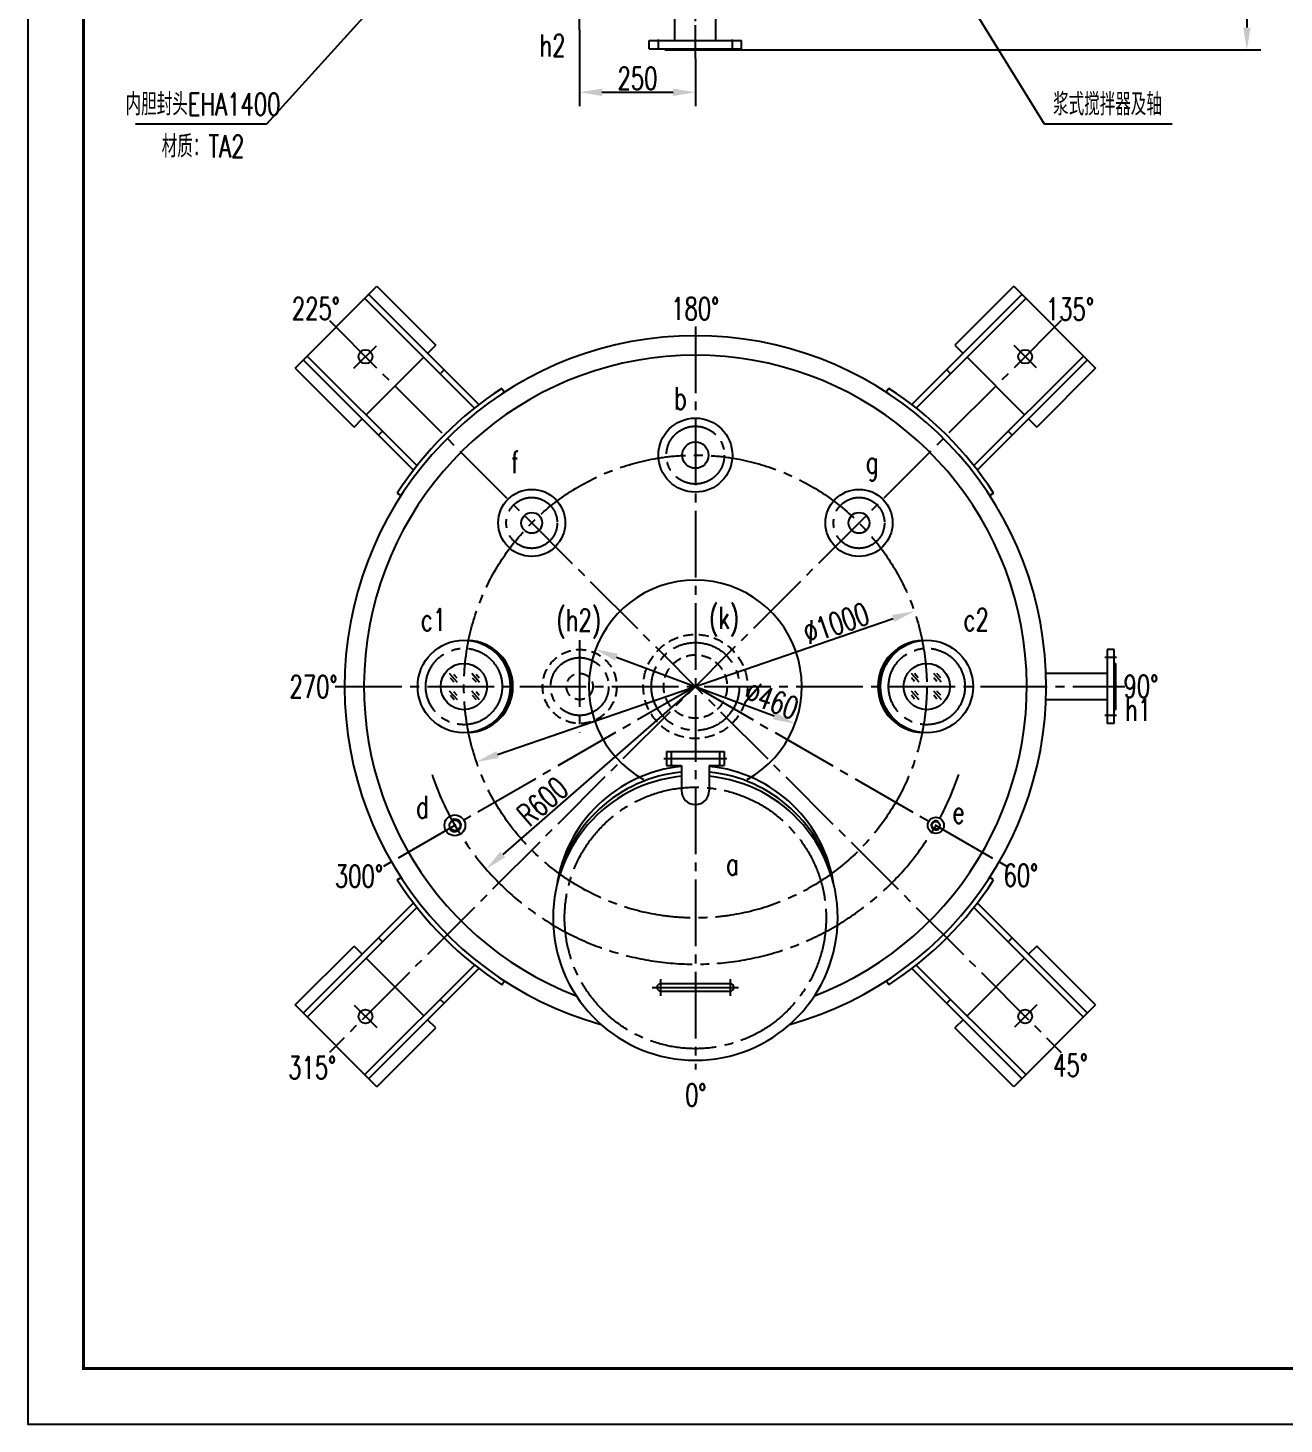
# Model space of a CAD drawing. Header units: millimetres. Extents: x -609 to 19506, y -219 to 17861.
# Drawn here: x 0 to 2714, y 0 to 3017 of the extents above; entities that cross this region are included whole.
import ezdxf
from ezdxf.enums import TextEntityAlignment as Align

# ---------------------------------------------------------------- set-up
doc = ezdxf.new("R2010")
doc.units = ezdxf.units.MM
doc.header["$LTSCALE"] = 120
doc.header["$PDMODE"] = 3
for name, pattern in [('CENT1', [3.35, 2.4, -0.3, 0.35, -0.3]), ('CENT2', [0.82, 0.6, -0.07, 0.08, -0.07]), ('CENTER', [1.66, 1.2, -0.15, 0.16, -0.15]), ('HIDDEN', [0.28, 0.18, -0.1])]:
    doc.linetypes.add(name, pattern=pattern)
for name, color, linetype in [('3', 6, 'Continuous'), ('4', 5, 'Continuous'), ('A', 2, 'Continuous'), ('B', 7, 'Continuous'), ('C', 1, 'CENTER'), ('C1', 1, 'CENT1'), ('C2', 1, 'CENT2'), ('E', 3, 'HIDDEN')]:
    doc.layers.add(name, color=color, linetype=linetype)
doc.styles.add('HZ', font='txt', dxfattribs={"width": 0.7, "bigfont": 'hztxt'})
doc.dimstyles.new('ISO-25', dxfattribs={"dimtxt": 2.5, "dimasz": 2.5, "dimexe": 1.25, "dimexo": 0.625, "dimtad": 1, "dimdsep": 46, "dimtxsty": 'Standard', "dimcen": 2.5, "dimadec": 0, "dimazin": 0, "dimtfac": 1, "dimtmove": 0, "dimatfit": 3, "dimfxl": 0, "dimarcsym": 0})

# ---------------------------------------------------------------- blocks, each defined once
blk = doc.blocks.new('*D14')
at = {"layer": 'B', "color": 0, "lineweight": -2}
for p, q in [((1192.1, 3012.7), (1192.1, 2847.7)), ((1442.1, 2950.7), (1442.1, 2847.7)), ((1240.1, 2877.7), (1394.1, 2877.7))]:
    blk.add_line(p, q, dxfattribs=at)
at = {"layer": 'B', "color": 0}
for points in [[(1240.1, 2885.7), (1240.1, 2869.7), (1192.1, 2877.7)], [(1394.1, 2885.7), (1394.1, 2869.7), (1442.1, 2877.7)]]:
    blk.add_solid(points, dxfattribs=at)
at = {"layer": 'Defpoints', "color": 0}
for p in [(1192.1, 3012.7), (1442.1, 2950.7), (1442.1, 2877.7)]:
    blk.add_point(p, dxfattribs=at)
at = {"layer": 'B', "color": 0, "insert": (1317.1, 2907.7), "char_height": 48, "attachment_point": 5, "style": 'HZ'}
blk.add_mtext('250', dxfattribs=at)
blk = doc.blocks.new('*D33')
at = {"layer": 'B', "color": 0, "lineweight": -2}
for p, q in [((1532.7, 6659), (2663.7, 6659)), ((2633.7, 6611), (2633.7, 3017.4)), ((1508.1, 2969.4), (2663.7, 2969.4))]:
    blk.add_line(p, q, dxfattribs=at)
at = {"layer": 'B', "color": 0}
for points in [[(2625.7, 6611), (2641.7, 6611), (2633.7, 6659)], [(2625.7, 3017.4), (2641.7, 3017.4), (2633.7, 2969.4)]]:
    blk.add_solid(points, dxfattribs=at)
at = {"layer": 'Defpoints', "color": 0}
for p in [(1532.7, 6659), (1508.1, 2969.4), (2633.7, 2969.4)]:
    blk.add_point(p, dxfattribs=at)
at = {"layer": 'B', "color": 0, "insert": (2603.7, 4334.4), "char_height": 48, "attachment_point": 5, "rotation": 90, "style": 'HZ'}
blk.add_mtext('~3975', dxfattribs=at)
blk = doc.blocks.new('*D35')
at = {"layer": 'B', "color": 0, "lineweight": -2}
blk.add_line((1271.5, 1657.1), (1612.7, 1530.1), dxfattribs=at)
at = {"layer": 'B', "color": 0}
for points in [[(1274.3, 1664.6), (1268.7, 1649.6), (1226.6, 1673.9)], [(1615.4, 1537.6), (1609.9, 1522.6), (1657.6, 1513.4)]]:
    blk.add_solid(points, dxfattribs=at)
at = {"layer": 'Defpoints', "color": 0}
for p in [(1226.6, 1673.9), (1657.6, 1513.4)]:
    blk.add_point(p, dxfattribs=at)
at = {"layer": 'B', "color": 0, "insert": (1607.4, 1564.1), "char_height": 48, "attachment_point": 5, "rotation": 339.5775, "style": 'HZ'}
blk.add_mtext('∅460', dxfattribs=at)
blk = doc.blocks.new('*D36')
at = {"layer": 'B', "color": 0, "lineweight": -2}
blk.add_line((1014.7, 1446.5), (1869.5, 1740.7), dxfattribs=at)
at = {"layer": 'B', "color": 0}
for points in [[(1866.9, 1748.3), (1872.1, 1733.2), (1914.9, 1756.4)], [(1012.1, 1454.1), (1017.3, 1439), (969.3, 1430.9)]]:
    blk.add_solid(points, dxfattribs=at)
at = {"layer": 'Defpoints', "color": 0}
for p in [(1914.9, 1756.4), (969.3, 1430.9)]:
    blk.add_point(p, dxfattribs=at)
at = {"layer": 'B', "color": 0, "insert": (1746.3, 1730.1), "char_height": 48, "attachment_point": 5, "rotation": 18.9933, "style": 'HZ'}
blk.add_mtext('∅1000', dxfattribs=at)
blk = doc.blocks.new('*D37')
at = {"layer": 'B', "color": 0, "lineweight": -2}
blk.add_line((1442.1, 1593.6), (1026, 1230.9), dxfattribs=at)
at = {"layer": 'B', "color": 0}
blk.add_solid([(1020.8, 1236.9), (1031.3, 1224.8), (989.9, 1199.3)], dxfattribs=at)
at = {"layer": 'Defpoints', "color": 0}
for p in [(1442.1, 1593.6), (989.9, 1199.3)]:
    blk.add_point(p, dxfattribs=at)
at = {"layer": 'B', "color": 0, "insert": (1112, 1345.6), "char_height": 48, "attachment_point": 5, "rotation": 41.0874, "style": 'HZ'}
blk.add_mtext('R600', dxfattribs=at)

msp = doc.modelspace()

# ---------------------------------------------------------------- linework, layer by layer
at = {"layer": '3'}
msp.add_lwpolyline([(0, 7128), (0, 0), (5040, 0), (5040, 7128)], close=True, dxfattribs=at)
at = {"layer": '4', "const_width": 6}
msp.add_lwpolyline([(120, 7008), (120, 120), (4920, 120), (4920, 7008)], close=True, dxfattribs=at)
at = {"layer": 'A'}
for p, q in [((1397.596, 2989.392), (1397.596, 3199.392)), ((1486.596, 2989.392), (1486.596, 3199.392)), ((1342.096, 2971.392), (1342.096, 2989.392)), ((1342.096, 2989.392), (1542.096, 2989.392)), ((1542.096, 2971.392), (1542.096, 2989.392)), ((1342.096, 2971.392), (1542.096, 2971.392)), ((1376.096, 2969.392), (1376.096, 2971.392)), ((1376.096, 2969.392), (1508.096, 2969.392)), ((1508.096, 2969.392), (1508.096, 2971.392)), ((577.305, 2281.653), (754.081, 2458.429)), ((754.081, 2458.429), (881.361, 2331.15)), ((2130.111, 2458.429), (2002.832, 2331.15)), ((2130.111, 2458.429), (2306.888, 2281.653)), ((727.918, 2432.266), (964.84, 2195.344)), ((736.404, 2440.752), (974.372, 2202.783)), ((2147.789, 2440.752), (1909.82, 2202.783)), ((2156.274, 2432.266), (1919.352, 2195.344)), ((863.683, 2313.472), (881.361, 2331.15)), ((2002.832, 2331.15), (2020.51, 2313.472)), ((594.982, 2299.33), (832.951, 2061.362)), ((603.468, 2307.816), (840.39, 2070.894)), ((730.747, 2180.536), (855.198, 2304.987)), ((2028.995, 2304.987), (2153.446, 2180.536)), ((2280.725, 2307.816), (2043.803, 2070.894)), ((2289.21, 2299.33), (2051.242, 2061.362)), ((577.305, 2281.653), (704.584, 2154.373)), ((890.553, 2269.632), (899.038, 2278.117)), ((1985.154, 2278.117), (1993.639, 2269.632)), ((2306.888, 2281.653), (2179.609, 2154.373)), ((1024.091, 2237.917), (1029.534, 2229.528)), ((1860.101, 2237.917), (1854.659, 2229.528)), ((704.584, 2154.373), (722.261, 2172.051)), ((2161.931, 2172.051), (2179.609, 2154.373)), ((757.617, 2136.696), (766.102, 2145.181)), ((2118.09, 2145.181), (2126.576, 2136.696)), ((797.817, 2011.643), (806.206, 2006.2)), ((2086.375, 2011.643), (2077.986, 2006.2)), ((2332.096, 1673.638), (2332.096, 1513.638)), ((2347.096, 1673.638), (2332.096, 1673.638)), ((2347.096, 1513.638), (2347.096, 1673.638)), ((2350.096, 1643.638), (2347.096, 1643.638)), ((2350.096, 1643.638), (2350.096, 1543.638)), ((2332.096, 1622.138), (2199.56, 1622.138)), ((2332.096, 1565.138), (2199.56, 1565.138)), ((2350.096, 1543.638), (2347.096, 1543.638)), ((2347.096, 1513.638), (2332.096, 1513.638)), ((1379.729, 1452.997), (1379.729, 1422.997)), ((1379.729, 1452.997), (1504.463, 1452.997)), ((1389.729, 1452.997), (1389.729, 1422.997)), ((1494.463, 1452.997), (1494.463, 1422.997)), ((1504.463, 1452.997), (1504.463, 1422.997)), ((1379.729, 1422.997), (1412.096, 1422.997)), ((1412.096, 1422.997), (1412.096, 1368.82)), ((1472.096, 1422.997), (1472.096, 1368.82)), ((1472.096, 1422.997), (1504.463, 1422.997)), ((797.817, 1175.633), (806.206, 1181.075)), ((2086.375, 1175.633), (2077.986, 1181.075)), ((594.982, 887.945), (832.951, 1125.914)), ((603.468, 879.46), (840.39, 1116.382)), ((2280.725, 879.46), (2043.803, 1116.382)), ((2289.21, 887.945), (2051.242, 1125.914)), ((577.305, 905.623), (704.584, 1032.902)), ((722.261, 1015.224), (704.584, 1032.902)), ((766.102, 1042.094), (757.617, 1050.58)), ((2126.576, 1050.58), (2118.09, 1042.094)), ((2179.609, 1032.902), (2161.931, 1015.224)), ((2306.888, 905.623), (2179.609, 1032.902)), ((855.198, 882.288), (730.747, 1006.739)), ((2153.446, 1006.739), (2028.995, 882.288)), ((727.918, 755.009), (964.84, 991.931)), ((736.404, 746.524), (974.372, 984.492)), ((2147.789, 746.524), (1909.82, 984.492)), ((2156.274, 755.009), (1919.352, 991.931)), ((1024.091, 949.358), (1029.534, 957.747)), ((1367.096, 951.638), (1517.096, 951.638)), ((1367.096, 935.638), (1517.096, 935.638)), ((1860.101, 949.358), (1854.659, 957.747)), ((754.081, 728.846), (577.305, 905.623)), ((899.038, 909.158), (890.553, 917.644)), ((1993.639, 917.644), (1985.154, 909.158)), ((2306.888, 905.623), (2130.111, 728.846)), ((754.081, 728.846), (881.361, 856.125)), ((881.361, 856.125), (863.683, 873.803)), ((2020.51, 873.803), (2002.832, 856.125)), ((2130.111, 728.846), (2002.832, 856.125))]:
    msp.add_line(p, q, dxfattribs=at)
for centre, radius in [((729.333, 2306.401), 15), ((2154.86, 2306.401), 15), ((1442.096, 2093.638), 80), ((1442.096, 2093.638), 28.5), ((1088.543, 1947.191), 72.5), ((1795.65, 1947.191), 72.5), ((1088.543, 1947.191), 22.5), ((1795.65, 1947.191), 22.5), ((942.096, 1593.638), 100), ((1942.096, 1593.638), 100), ((942.096, 1593.638), 50), ((1942.096, 1593.638), 50), ((922.481, 1293.638), 22.5), ((922.481, 1293.638), 11.5), ((1961.711, 1293.638), 17.5), ((1961.711, 1293.638), 8.5), ((729.333, 880.874), 15), ((2154.86, 880.874), 15)]:
    msp.add_circle(centre, radius, dxfattribs=at)
for centre, radius, start, end in [((1442.096, 1593.638), 758, 285.619516, 254.380484), ((1442.096, 1593.638), 716, 291.076643, 248.923357), ((1442.096, 1593.638), 768, 122.975301, 147.024699), ((1442.096, 1593.638), 768, 32.975301, 57.024699), ((1442.096, 1593.638), 230, 299.059956, 240.940044), ((948.331, 1593.638), 99.627, 271.642722, 88.357278), ((945.056, 1593.638), 99.774, 273.52289, 86.47711), ((1935.861, 1593.638), 99.627, 91.642722, 268.357278), ((1939.136, 1593.638), 99.774, 93.52289, 266.47711), ((1442.096, 1119.697), 302.845, 95.685073, 172.1275), ((1442.096, 1119.697), 302.845, 7.8725, 84.314927), ((1442.096, 1093.638), 307.5, 95.598738, 84.401262), ((1442.096, 1105.066), 305.194, 95.641184, 169.405432), ((1442.096, 1105.066), 305.194, 10.594568, 84.358816), ((1442.096, 1368.82), 30, 180, 0), ((1442.096, 1593.638), 768, 212.975301, 237.024699), ((1442.096, 1593.638), 768, 302.975301, 327.024699), ((1367.096, 943.638), 8, 90, 270), ((1517.096, 943.638), 8, 270, 90)]:
    msp.add_arc(centre, radius, start, end, dxfattribs=at)
at = {"layer": 'B'}
for p, q in [((2196.635, 2808.595), (1742.096, 3546.208)), ((956.446, 3296.247), (515.701, 2808.595)), ((515.701, 2808.595), (232.352, 2808.595)), ((2472.553, 2808.595), (2196.635, 2808.595)), ((927.83, 1602.663), (911.14, 1621.512)), ((920.8, 1602.715), (912.703, 1611.841)), ((927.169, 1611.757), (920.229, 1619.859)), ((975.942, 1602.663), (959.252, 1621.512)), ((968.912, 1602.715), (960.814, 1611.841)), ((975.281, 1611.757), (968.34, 1619.859)), ((1908.251, 1622.33), (1924.94, 1603.482)), ((1908.912, 1613.237), (1915.852, 1605.135)), ((1915.281, 1622.278), (1923.378, 1613.153)), ((1956.363, 1622.33), (1973.052, 1603.482)), ((1957.024, 1613.237), (1963.964, 1605.135)), ((1963.392, 1622.278), (1971.49, 1613.153)), ((927.83, 1564.945), (911.14, 1583.794)), ((920.8, 1564.997), (912.703, 1574.122)), ((927.169, 1574.039), (920.229, 1582.14)), ((975.942, 1564.945), (959.252, 1583.794)), ((968.912, 1564.997), (960.814, 1574.122)), ((975.281, 1574.039), (968.34, 1582.14)), ((1908.251, 1584.612), (1924.94, 1565.763)), ((1908.912, 1575.518), (1915.852, 1567.417)), ((1915.281, 1584.56), (1923.378, 1575.435)), ((1956.363, 1584.612), (1973.052, 1565.763)), ((1957.024, 1575.518), (1963.964, 1567.417)), ((1963.392, 1584.56), (1971.49, 1575.435))]:
    msp.add_line(p, q, dxfattribs=at)
for centre, radius, start, end in [((922.481, 1293.638), 13.5, 210, 119.355409), ((1961.711, 1293.638), 10, 60.47747, 330)]:
    msp.add_arc(centre, radius, start, end, dxfattribs=at)
at = {"layer": 'C'}
for p, q in [((1192.096, 3012.715), (1192.096, 3190.715)), ((651.551, 2384.183), (2232.642, 803.092)), ((2232.642, 2384.183), (651.551, 803.092)), ((1442.096, 2371.638), (1442.096, 766.138)), ((1192.096, 1693.638), (1192.096, 1493.638)), ((2352.096, 1656.138), (2327.096, 1656.138)), ((664.096, 1593.638), (2370.096, 1593.638)), ((1442.096, 1593.638), (768.328, 1204.638)), ((1442.096, 1593.638), (2115.864, 1204.638)), ((2352.096, 1531.138), (2327.096, 1531.138))]:
    msp.add_line(p, q, dxfattribs=at)
for centre, radius in [((1442.096, 2093.638), 62.5), ((1442.096, 1593.638), 500), ((1088.543, 1947.191), 55), ((1795.65, 1947.191), 55), ((942.096, 1593.638), 82.5), ((1442.096, 1593.638), 95), ((1942.096, 1593.638), 82.5), ((1192.096, 1593.638), 62.5), ((1442.096, 1093.638), 282.5)]:
    msp.add_circle(centre, radius, dxfattribs=at)
msp.add_arc((1442.096, 1593.638), 600, 198.491005, 341.508995, dxfattribs=at)
at = {"layer": 'C1'}
for p, q in [((704.342, 2281.41), (752.854, 2329.923)), ((2129.869, 2331.392), (2178.381, 2282.88)), ((1373.943, 1438.115), (1510.249, 1438.115)), ((1349.096, 943.638), (1535.096, 943.638)), ((1367.096, 961.638), (1367.096, 925.638)), ((1517.096, 961.638), (1517.096, 925.638)), ((2179.851, 905.865), (2131.339, 857.353)), ((754.324, 855.883), (705.811, 904.395))]:
    msp.add_line(p, q, dxfattribs=at)
at = {"layer": 'C2'}
for p, q in [((1442.096, 2950.687), (1442.096, 3199.392)), ((1362.096, 2969.392), (1362.096, 2991.392)), ((1522.096, 2969.392), (1522.096, 2991.392))]:
    msp.add_line(p, q, dxfattribs=at)
at = {"layer": 'E'}
for centre, radius in [((1442.096, 1593.638), 112.5), ((1192.096, 1593.638), 80), ((1442.096, 1593.638), 68.5), ((1192.096, 1593.638), 28.5)]:
    msp.add_circle(centre, radius, dxfattribs=at)

# ---------------------------------------------------------------- texts
at = {"layer": 'B', "style": 'HZ', "width": 0.7}
for s, p in [('h2', (1133.614, 2954.63)), ('225%%D', (621.931, 2386.418)), ('180%%D', (1441.65, 2386.172)), ('135%%D', (2251.502, 2384.96)), ('b', (1409.98, 2192.529)), ('f', (1052.672, 2054.393)), ('g', (1824.212, 2054.393)), ('c1', (876.211, 1714.129)), ('(h2)', (1190.043, 1713.117)), ('(k)', (1504.011, 1718.02)), ('c2', (2048.863, 1714.129)), ('270%%D', (616.965, 1569.241)), ('90%%D', (2404.885, 1570.141)), ('h1', (2398.534, 1519.679)), ('d', (852.213, 1309.289)), ('e', (2010.603, 1298.029)), ('300%%D', (715.213, 1159.894)), ('a', (1522.167, 1186.386)), ('60%%D', (2145.178, 1161.593)), ('315%%D', (614.055, 746.162)), ('45%%D', (2252.632, 751.348)), ('0%%D', (1442.855, 687.08))]:
    msp.add_text(s, height=48, dxfattribs=at).set_placement(p, align=Align.CENTER)
at = {"layer": 'B', "char_height": 48, "attachment_point": 5, "style": 'HZ'}
for s, insert in [('内胆封头EHA1400', (378.335, 2851.694)), ('浆式搅拌器及轴', (2332.557, 2851.694)), ('材质：TA2', (378.335, 2760.673))]:
    msp.add_mtext(s, dxfattribs=dict(at, insert=insert))

# ---------------------------------------------------------------- dimensions: what is measured, and where the dimension line sits
at = {"layer": 'B'}
dim = msp.add_linear_dim(base=(2633.661, 2969.392), p1=(1532.721, 6658.96), p2=(1508.096, 2969.392), angle=90, text='~3975', dimstyle='ISO-25', override={"dimtxt": 48, "dimasz": 48, "dimexe": 30, "dimexo": 0, "dimgap": 6, "dimtxsty": 'HZ', "dimcen": 24}, dxfattribs=at)
dim.commit()
dim.dimension.update_dxf_attribs({"geometry": '*D33', "text_midpoint": (2633.661, 4334.392), "dimtype": 160})
dim = msp.add_linear_dim(base=(1442.096, 2877.655), p1=(1192.096, 3012.715), p2=(1442.096, 2950.687), dimstyle='ISO-25', override={"dimtxt": 48, "dimasz": 48, "dimexe": 30, "dimexo": 0, "dimgap": 6, "dimtxsty": 'HZ', "dimcen": 24}, dxfattribs=at)
dim.commit()
dim.dimension.update_dxf_attribs({"geometry": '*D14', "text_midpoint": (1317.096, 2907.655)})
for p1, p2, picture, middle in [((969.318, 1430.909), (1914.874, 1756.367), '*D36', (1756.046, 1701.698)), ((1226.553, 1673.894), (1657.64, 1513.382), '*D35', (1596.967, 1535.973))]:
    dim = msp.add_diameter_dim_2p(p1=p1, p2=p2, dimstyle='ISO-25', override={"dimtxt": 48, "dimasz": 48, "dimexe": 30, "dimexo": 0, "dimgap": 6, "dimtxsty": 'HZ', "dimcen": 24, "dimatfit": 2}, dxfattribs=at)
    dim.commit()
    dim.dimension.update_dxf_attribs({"geometry": picture, "text_midpoint": middle, "dimtype": 163})
dim = msp.add_radius_dim(center=(1442.096, 1593.638), mpoint=(989.872, 1199.312), dimstyle='ISO-25', override={"dimtxt": 48, "dimasz": 48, "dimexe": 30, "dimexo": 0, "dimgap": 6, "dimtxsty": 'HZ', "dimcen": 24, "dimatfit": 2}, dxfattribs=at)
dim.commit()
dim.dimension.update_dxf_attribs({"geometry": '*D37', "text_midpoint": (1131.752, 1323.027), "dimtype": 164})

doc.saveas('drawing.dxf')
